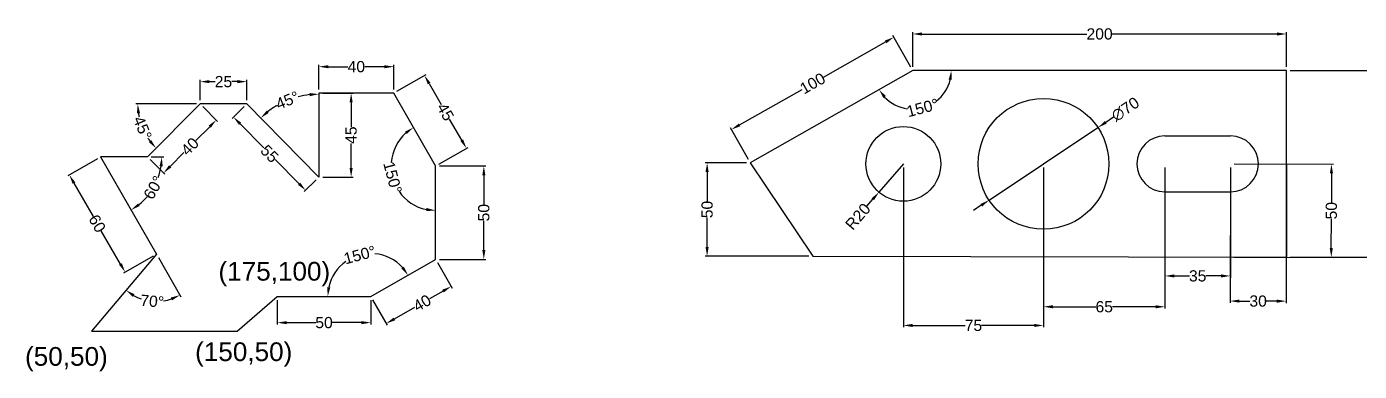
# Model space of a CAD drawing. Header units: inches. Extents: x 191 to 2358, y 110 to 486.
# Drawn here: x 191 to 904, y 110 to 294 of the extents above; entities that cross this region are included whole.
import ezdxf

# ---------------------------------------------------------------- set-up
doc = ezdxf.new("R2010")
doc.units = ezdxf.units.IN
doc.header["$MEASUREMENT"] = 0
doc.styles.get("Standard").update_dxf_attribs({"font": 'arial.ttf'})
doc.dimstyles.new('Apna Style', dxfattribs={"dimtxt": 6, "dimasz": 5, "dimexe": 1, "dimexo": 2, "dimgap": 0.09, "dimtad": 0, "dimdec": 0, "dimzin": 0, "dimdsep": 46, "dimtxsty": 'Standard', "dimcen": 0.09, "dimclrd": 256, "dimclre": 256, "dimclrt": 256, "dimadec": 0, "dimazin": 0, "dimtfac": 1, "dimtdec": 0, "dimtix": 1, "dimtmove": 0, "dimatfit": 3, "dimfxl": 1, "dimtolj": 1, "dimtzin": 0, "dimlwd": -1, "dimlwe": -1, "dimarcsym": 0})

# ---------------------------------------------------------------- blocks, each defined once
blk = doc.blocks.new('*D1')
at = {"transparency": 16777216}
for p, q in [((283.68, 255.04), (283.68, 266)), ((288.68, 265), (291.72, 265)), ((303.68, 265), (300.64, 265)), ((308.68, 255.04), (308.68, 266))]:
    blk.add_line(p, q, dxfattribs=at)
for points in [[(288.68, 265.83), (288.68, 264.17), (283.68, 265)], [(303.68, 265.83), (303.68, 264.17), (308.68, 265)]]:
    blk.add_solid(points, dxfattribs=at)
at = {"layer": 'Defpoints', "color": 0, "transparency": 16777216}
for p in [(308.68, 265), (283.68, 253.04), (308.68, 253.04)]:
    blk.add_point(p, dxfattribs=at)
at = {"transparency": 16777216, "insert": (296.18, 265), "char_height": 6, "attachment_point": 5}
blk.add_mtext('\\A1;25', dxfattribs=at)
blk = doc.blocks.new('*D2')
at = {"transparency": 16777216}
for p, q in [((411.72, 219.85), (436.5, 219.85)), ((435.5, 214.85), (435.5, 199.23)), ((435.5, 174.85), (435.5, 190.48)), ((411.72, 169.85), (436.5, 169.85))]:
    blk.add_line(p, q, dxfattribs=at)
for points in [[(434.67, 214.85), (436.33, 214.85), (435.5, 219.85)], [(434.67, 174.85), (436.33, 174.85), (435.5, 169.85)]]:
    blk.add_solid(points, dxfattribs=at)
at = {"layer": 'Defpoints', "color": 0, "transparency": 16777216}
for p in [(409.72, 219.85), (409.72, 169.85), (435.5, 169.85)]:
    blk.add_point(p, dxfattribs=at)
at = {"transparency": 16777216, "insert": (435.5, 194.85), "char_height": 6, "attachment_point": 5, "rotation": 90}
blk.add_mtext('\\A1;50', dxfattribs=at)
blk = doc.blocks.new('*D3')
at = {"transparency": 16777216}
for p, q in [((389.01, 259.85), (404.61, 268.83)), ((406.23, 264), (412.7, 252.76)), ((423.69, 233.66), (417.22, 244.9)), ((411.46, 220.85), (427.05, 229.83))]:
    blk.add_line(p, q, dxfattribs=at)
for points in [[(406.96, 264.41), (405.51, 263.58), (403.74, 268.33)], [(424.42, 234.08), (422.97, 233.25), (426.19, 229.33)]]:
    blk.add_solid(points, dxfattribs=at)
at = {"layer": 'Defpoints', "color": 0, "transparency": 16777216}
for p in [(387.28, 258.86), (426.19, 229.33), (409.72, 219.85)]:
    blk.add_point(p, dxfattribs=at)
at = {"transparency": 16777216, "insert": (414.96, 248.83), "char_height": 6, "attachment_point": 5, "rotation": 299.92456}
blk.add_mtext('\\A1;45', dxfattribs=at)
blk = doc.blocks.new('*D4')
at = {"transparency": 16777216}
for p, q in [((347.28, 260.86), (347.28, 274)), ((352.28, 273), (362.78, 273)), ((382.28, 273), (371.77, 273)), ((387.28, 260.86), (387.28, 274))]:
    blk.add_line(p, q, dxfattribs=at)
for points in [[(352.28, 273.83), (352.28, 272.17), (347.28, 273)], [(382.28, 273.83), (382.28, 272.17), (387.28, 273)]]:
    blk.add_solid(points, dxfattribs=at)
at = {"layer": 'Defpoints', "color": 0, "transparency": 16777216}
for p in [(387.28, 273), (347.28, 258.86), (387.28, 258.86)]:
    blk.add_point(p, dxfattribs=at)
at = {"transparency": 16777216, "insert": (367.28, 273), "char_height": 6, "attachment_point": 5}
blk.add_mtext('\\A1;40', dxfattribs=at)
blk = doc.blocks.new('*D5')
at = {"transparency": 16777216}
for p, q in [((349.28, 258.86), (365.5, 258.86)), ((364.5, 253.86), (364.5, 240.89)), ((364.5, 218.86), (364.5, 231.83)), ((349.28, 213.86), (365.5, 213.86))]:
    blk.add_line(p, q, dxfattribs=at)
for points in [[(363.67, 253.86), (365.33, 253.86), (364.5, 258.86)], [(363.67, 218.86), (365.33, 218.86), (364.5, 213.86)]]:
    blk.add_solid(points, dxfattribs=at)
at = {"layer": 'Defpoints', "color": 0, "transparency": 16777216}
for p in [(347.28, 258.86), (347.28, 213.86), (364.5, 213.86)]:
    blk.add_point(p, dxfattribs=at)
at = {"transparency": 16777216, "insert": (364.5, 236.36), "char_height": 6, "attachment_point": 5, "rotation": 90}
blk.add_mtext('\\A1;45', dxfattribs=at)
blk = doc.blocks.new('*D6')
at = {"transparency": 16777216}
for p, q in [((307.26, 251.64), (300.83, 245.31)), ((305.05, 242.45), (317.74, 229.56)), ((336.63, 210.39), (323.93, 223.28)), ((345.85, 212.45), (339.42, 206.12))]:
    blk.add_line(p, q, dxfattribs=at)
for points in [[(305.65, 243.03), (304.46, 241.86), (301.54, 246.01)], [(337.22, 210.97), (336.03, 209.8), (340.14, 206.82)]]:
    blk.add_solid(points, dxfattribs=at)
at = {"layer": 'Defpoints', "color": 0, "transparency": 16777216}
for p in [(308.68, 253.04), (340.14, 206.82), (347.28, 213.86)]:
    blk.add_point(p, dxfattribs=at)
at = {"transparency": 16777216, "insert": (320.84, 226.42), "char_height": 6, "attachment_point": 5, "rotation": 314.56209}
blk.add_mtext('\\A1;55', dxfattribs=at)
blk = doc.blocks.new('*D7')
at = {"transparency": 16777216}
for p, q in [((285.1, 251.63), (293.03, 243.74)), ((288.8, 240.9), (281.39, 233.45)), ((256.88, 223.28), (264.81, 215.39)), ((267.63, 219.64), (275.04, 227.08))]:
    blk.add_line(p, q, dxfattribs=at)
for points in [[(288.21, 241.49), (289.39, 240.31), (292.32, 244.44)], [(267.04, 220.22), (268.22, 219.05), (264.11, 216.09)]]:
    blk.add_solid(points, dxfattribs=at)
at = {"layer": 'Defpoints', "color": 0, "transparency": 16777216}
for p in [(283.68, 253.04), (255.46, 224.69), (264.11, 216.09)]:
    blk.add_point(p, dxfattribs=at)
at = {"transparency": 16777216, "insert": (278.21, 230.27), "char_height": 6, "attachment_point": 5, "rotation": 45.13144}
blk.add_mtext('\\A1;40', dxfattribs=at)
blk = doc.blocks.new('*D8')
at = {"transparency": 16777216}
for p, q in [((228.73, 223.7), (212.82, 214.56)), ((216.18, 210.72), (226.44, 192.85)), ((241.08, 167.37), (230.82, 185.23)), ((258.61, 171.67), (242.7, 162.53))]:
    blk.add_line(p, q, dxfattribs=at)
for points in [[(216.9, 211.14), (215.46, 210.31), (213.69, 215.06)], [(241.8, 167.78), (240.35, 166.95), (243.57, 163.03)]]:
    blk.add_solid(points, dxfattribs=at)
at = {"layer": 'Defpoints', "color": 0, "transparency": 16777216}
for p in [(230.46, 224.69), (260.34, 172.66), (243.57, 163.03)]:
    blk.add_point(p, dxfattribs=at)
at = {"transparency": 16777216, "insert": (228.63, 189.04), "char_height": 6, "attachment_point": 5, "rotation": 299.86624}
blk.add_mtext('\\A1;60', dxfattribs=at)
blk = doc.blocks.new('*D9')
at = {"transparency": 16777216}
for p, q in [((325, 148), (325, 135)), ((375, 148), (375, 135)), ((330, 136), (345.62, 136)), ((370, 136), (354.38, 136))]:
    blk.add_line(p, q, dxfattribs=at)
for points in [[(330, 136.83), (330, 135.17), (325, 136)], [(370, 136.83), (370, 135.17), (375, 136)]]:
    blk.add_solid(points, dxfattribs=at)
at = {"layer": 'Defpoints', "color": 0, "transparency": 16777216}
for p in [(325, 150), (375, 150), (375, 136)]:
    blk.add_point(p, dxfattribs=at)
at = {"transparency": 16777216, "insert": (350, 136), "char_height": 6, "attachment_point": 5}
blk.add_mtext('\\A1;50', dxfattribs=at)
blk = doc.blocks.new('*D10')
at = {"transparency": 16777216}
for p, q in [((410.72, 168.12), (418.5, 154.5)), ((413.67, 152.89), (406.4, 148.73)), ((375.99, 148.26), (383.78, 134.64)), ((387.62, 137.99), (398.6, 144.27))]:
    blk.add_line(p, q, dxfattribs=at)
for points in [[(413.25, 153.61), (414.08, 152.16), (418.01, 155.37)], [(387.21, 138.72), (388.04, 137.27), (383.28, 135.51)]]:
    blk.add_solid(points, dxfattribs=at)
at = {"layer": 'Defpoints', "color": 0, "transparency": 16777216}
for p in [(409.72, 169.85), (375, 150), (418.01, 155.37)]:
    blk.add_point(p, dxfattribs=at)
at = {"transparency": 16777216, "insert": (402.5, 146.5), "char_height": 6, "attachment_point": 5, "rotation": 29.76045}
blk.add_mtext('\\A1;40', dxfattribs=at)
blk = doc.blocks.new('*D11')
at = {"transparency": 16777216}
blk.add_line((257.46, 224.69), (264.21, 224.69), dxfattribs=at)
for start, end in [(340.47505, 351.24403), (308.62221, 319.3912)]:
    blk.add_arc((230.46, 224.69), 32.75, start, end, dxfattribs=at)
for points in [[(262, 219.77), (263.66, 219.64), (263.21, 224.69)], [(251.37, 198.42), (250.44, 199.8), (246.77, 196.29)]]:
    blk.add_solid(points, dxfattribs=at)
at = {"layer": 'Defpoints', "color": 0, "transparency": 16777216}
for p in [(230.46, 224.69), (230.46, 224.69), (255.46, 224.69), (255.52, 203.6), (260.34, 172.66)]:
    blk.add_point(p, dxfattribs=at)
at = {"transparency": 16777216, "insert": (258.81, 208.29), "char_height": 6, "attachment_point": 5, "rotation": 59.93312}
blk.add_mtext('\\A1;60°', dxfattribs=at)
blk = doc.blocks.new('*D12')
at = {"transparency": 16777216}
blk.add_line((281.68, 253.04), (249.31, 253.04), dxfattribs=at)
for start, end in [(188.59253, 192.04019), (213.09125, 216.53891)]:
    blk.add_arc((283.68, 253.04), 33.37, start, end, dxfattribs=at)
for points in [[(249.85, 247.99), (251.52, 248.12), (250.31, 253.04)], [(257.5, 233.72), (256.24, 232.63), (260.14, 229.39)]]:
    blk.add_solid(points, dxfattribs=at)
at = {"layer": 'Defpoints', "color": 0, "transparency": 16777216}
for p in [(283.68, 253.04), (283.68, 253.04), (308.68, 253.04), (251.46, 244.38), (255.46, 224.69)]:
    blk.add_point(p, dxfattribs=at)
at = {"transparency": 16777216, "insert": (252.87, 240.24), "char_height": 6, "attachment_point": 5, "rotation": 292.56572}
blk.add_mtext('\\A1;45°', dxfattribs=at)
blk = doc.blocks.new('*D13')
at = {"transparency": 16777216}
for start, end in [(96.44553, 104.40181), (120.16028, 128.11656)]:
    blk.add_arc((347.28, 213.86), 44.47, start, end, dxfattribs=at)
for points in [[(342.24, 258.88), (342.33, 257.21), (347.28, 258.33)], [(320.38, 248.22), (319.28, 249.47), (316.07, 245.54)]]:
    blk.add_solid(points, dxfattribs=at)
at = {"layer": 'Defpoints', "color": 0, "transparency": 16777216}
for p in [(335.88, 256.84), (347.28, 258.86), (308.68, 253.04), (347.28, 213.86), (347.28, 213.86)]:
    blk.add_point(p, dxfattribs=at)
at = {"transparency": 16777216, "insert": (330.42, 255), "char_height": 6, "attachment_point": 5, "rotation": 22.28105}
blk.add_mtext('\\A1;45°', dxfattribs=at)
blk = doc.blocks.new('*D14')
at = {"transparency": 16777216}
for start, end in [(131.96815, 175.28624), (214.63833, 257.95642)]:
    blk.add_arc((409.72, 219.85), 23.83, start, end, dxfattribs=at)
for points in [[(393.3, 238.25), (394.28, 236.9), (397.84, 240.51)], [(404.84, 197.38), (404.66, 195.72), (409.72, 196.02)]]:
    blk.add_solid(points, dxfattribs=at)
at = {"layer": 'Defpoints', "color": 0, "transparency": 16777216}
for p in [(387.28, 258.86), (386.26, 224.01), (409.72, 219.85), (409.72, 219.85), (409.72, 169.85)]:
    blk.add_point(p, dxfattribs=at)
at = {"transparency": 16777216, "insert": (386.7, 213.7), "char_height": 6, "attachment_point": 5, "rotation": 284.96228}
blk.add_mtext('\\A1;150°', dxfattribs=at)
blk = doc.blocks.new('*D15')
at = {"transparency": 16777216}
for start, end in [(42.22888, 84.48261), (125.27784, 167.53156)]:
    blk.add_arc((375, 150), 23.02, start, end, dxfattribs=at)
for points in [[(392.72, 165.96), (391.37, 164.98), (394.99, 161.43)], [(353.35, 154.88), (351.69, 155.06), (351.98, 150)]]:
    blk.add_solid(points, dxfattribs=at)
at = {"layer": 'Defpoints', "color": 0, "transparency": 16777216}
for p in [(379.06, 172.66), (409.72, 169.85), (325, 150), (375, 150), (375, 150)]:
    blk.add_point(p, dxfattribs=at)
at = {"transparency": 16777216, "insert": (369.09, 172.25), "char_height": 6, "attachment_point": 5, "rotation": 14.88022}
blk.add_mtext('\\A1;150°', dxfattribs=at)
blk = doc.blocks.new('*D16')
at = {"transparency": 16777216}
blk.add_line((261.34, 170.93), (273.44, 149.86), dxfattribs=at)
for start, end in [(241.09875, 251.201), (278.41841, 288.52066)]:
    blk.add_arc((260.34, 172.66), 25.29, start, end, dxfattribs=at)
for points in [[(247.65, 149.83), (248.59, 151.21), (244, 153.36)], [(268.03, 149.44), (268.72, 147.92), (272.94, 150.73)]]:
    blk.add_solid(points, dxfattribs=at)
at = {"layer": 'Defpoints', "color": 0, "transparency": 16777216}
for p in [(230.46, 224.69), (260.34, 172.66), (260.34, 172.66), (253, 148.46), (225.5, 131.5)]:
    blk.add_point(p, dxfattribs=at)
at = {"transparency": 16777216, "insert": (258.05, 147.47), "char_height": 6, "attachment_point": 5, "rotation": 354.80971}
blk.add_mtext('\\A1;70°', dxfattribs=at)
blk = doc.blocks.new('*D18')
at = {"transparency": 16777216}
for p, q in [((665, 273), (665, 291.5)), ((670, 290.5), (758.24, 290.5)), ((860, 290.5), (771.76, 290.5)), ((865, 273), (865, 291.5))]:
    blk.add_line(p, q, dxfattribs=at)
for points in [[(670, 291.33), (670, 289.67), (665, 290.5)], [(860, 291.33), (860, 289.67), (865, 290.5)]]:
    blk.add_solid(points, dxfattribs=at)
at = {"layer": 'Defpoints', "color": 0, "transparency": 16777216}
for p in [(865, 290.5), (665, 271), (865, 271)]:
    blk.add_point(p, dxfattribs=at)
at = {"transparency": 16777216, "insert": (765, 290.5), "char_height": 6, "attachment_point": 5}
blk.add_mtext('\\A1;200', dxfattribs=at)
blk = doc.blocks.new('*D19')
at = {"transparency": 16777216}
for p, q in [((867, 271), (923.5, 271)), ((922.5, 266), (922.5, 227.43)), ((922.5, 176), (922.5, 214.57)), ((867, 171), (923.5, 171))]:
    blk.add_line(p, q, dxfattribs=at)
for points in [[(921.67, 266), (923.33, 266), (922.5, 271)], [(921.67, 176), (923.33, 176), (922.5, 171)]]:
    blk.add_solid(points, dxfattribs=at)
at = {"layer": 'Defpoints', "color": 0, "transparency": 16777216}
for p in [(865, 271), (865, 171), (922.5, 171)]:
    blk.add_point(p, dxfattribs=at)
at = {"transparency": 16777216, "insert": (922.5, 221), "char_height": 6, "attachment_point": 5, "rotation": 90}
blk.add_mtext('\\A1;100', dxfattribs=at)
blk = doc.blocks.new('*D20')
at = {"transparency": 16777216}
for p, q in [((660, 221), (646.94, 205.85)), ((640.41, 198.28), (643.68, 202.06))]:
    blk.add_line(p, q, dxfattribs=at)
blk.add_solid([(643.05, 202.61), (644.31, 201.52), (646.94, 205.85)], dxfattribs=at)
at = {"layer": 'Defpoints', "color": 0, "transparency": 16777216}
for p in [(660, 221), (646.94, 205.85)]:
    blk.add_point(p, dxfattribs=at)
at = {"transparency": 16777216, "insert": (635.68, 192.79), "char_height": 6, "attachment_point": 5, "rotation": 49.23639}
blk.add_mtext('\\A1;R20', dxfattribs=at)
blk = doc.blocks.new('*D21')
at = {"transparency": 16777216}
for p, q in [((772.44, 245.96), (768.28, 243.19)), ((705.88, 201.59), (764.12, 240.41)), ((701.72, 198.81), (697.56, 196.04))]:
    blk.add_line(p, q, dxfattribs=at)
for points in [[(767.82, 243.88), (768.74, 242.49), (764.12, 240.41)], [(701.26, 199.51), (702.18, 198.12), (705.88, 201.59)]]:
    blk.add_solid(points, dxfattribs=at)
at = {"layer": 'Defpoints', "color": 0, "transparency": 16777216}
for p in [(764.12, 240.41), (705.88, 201.59)]:
    blk.add_point(p, dxfattribs=at)
at = {"transparency": 16777216, "insert": (778.8, 250.2), "char_height": 6, "attachment_point": 5, "rotation": 33.69007}
blk.add_mtext('\\A1;∅70', dxfattribs=at)
blk = doc.blocks.new('*D22')
at = {"transparency": 16777216}
for p, q in [((800, 219), (800, 160)), ((835, 219), (835, 160)), ((805, 161), (813.09, 161)), ((830, 161), (821.91, 161))]:
    blk.add_line(p, q, dxfattribs=at)
for points in [[(805, 161.83), (805, 160.17), (800, 161)], [(830, 161.83), (830, 160.17), (835, 161)]]:
    blk.add_solid(points, dxfattribs=at)
at = {"layer": 'Defpoints', "color": 0, "transparency": 16777216}
for p in [(800, 221), (835, 221), (835, 161)]:
    blk.add_point(p, dxfattribs=at)
at = {"transparency": 16777216, "insert": (817.5, 161), "char_height": 6, "attachment_point": 5}
blk.add_mtext('\\A1;35', dxfattribs=at)
blk = doc.blocks.new('*D23')
at = {"transparency": 16777216}
for p, q in [((837, 221), (890.09, 220.89)), ((889.08, 215.89), (889.05, 200.3)), ((889, 175.95), (889.03, 191.54)), ((836.9, 171.06), (889.99, 170.95))]:
    blk.add_line(p, q, dxfattribs=at)
for points in [[(888.25, 215.89), (889.92, 215.89), (889.09, 220.89)], [(888.17, 175.95), (889.83, 175.95), (888.99, 170.95)]]:
    blk.add_solid(points, dxfattribs=at)
at = {"layer": 'Defpoints', "color": 0, "transparency": 16777216}
for p in [(835, 221), (834.9, 171.06), (888.99, 170.95)]:
    blk.add_point(p, dxfattribs=at)
at = {"transparency": 16777216, "insert": (889.04, 195.92), "char_height": 6, "attachment_point": 5, "rotation": 89.88253}
blk.add_mtext('\\A1;50', dxfattribs=at)
blk = doc.blocks.new('*D24')
at = {"transparency": 16777216}
for p, q in [((835, 219), (834.85, 146.56)), ((865, 218.94), (864.85, 146.5)), ((839.85, 147.55), (845.47, 147.54)), ((859.85, 147.51), (854.22, 147.52))]:
    blk.add_line(p, q, dxfattribs=at)
for points in [[(839.85, 148.38), (839.85, 146.71), (834.85, 147.56)], [(859.85, 148.34), (859.85, 146.67), (864.85, 147.5)]]:
    blk.add_solid(points, dxfattribs=at)
at = {"layer": 'Defpoints', "color": 0, "transparency": 16777216}
for p in [(835, 221), (865, 220.94), (864.85, 147.5)]:
    blk.add_point(p, dxfattribs=at)
at = {"transparency": 16777216, "insert": (849.85, 147.53), "char_height": 6, "attachment_point": 5, "rotation": 359.88253}
blk.add_mtext('\\A1;30', dxfattribs=at)
blk = doc.blocks.new('*D25')
at = {"transparency": 16777216}
for p, q in [((735, 219), (735, 143.5)), ((800, 219), (800, 143.5)), ((740, 144.5), (763.07, 144.5)), ((795, 144.5), (771.93, 144.5))]:
    blk.add_line(p, q, dxfattribs=at)
for points in [[(740, 145.33), (740, 143.67), (735, 144.5)], [(795, 145.33), (795, 143.67), (800, 144.5)]]:
    blk.add_solid(points, dxfattribs=at)
at = {"layer": 'Defpoints', "color": 0, "transparency": 16777216}
for p in [(735, 221), (800, 221), (735, 144.5)]:
    blk.add_point(p, dxfattribs=at)
at = {"transparency": 16777216, "insert": (767.5, 144.5), "char_height": 6, "attachment_point": 5}
blk.add_mtext('\\A1;65', dxfattribs=at)
blk = doc.blocks.new('*D26')
at = {"transparency": 16777216}
for p, q in [((660, 219), (660, 133.5)), ((735, 219), (735, 133.5)), ((665, 134.5), (693.11, 134.5)), ((730, 134.5), (701.89, 134.5))]:
    blk.add_line(p, q, dxfattribs=at)
for points in [[(665, 135.33), (665, 133.67), (660, 134.5)], [(730, 135.33), (730, 133.67), (735, 134.5)]]:
    blk.add_solid(points, dxfattribs=at)
at = {"layer": 'Defpoints', "color": 0, "transparency": 16777216}
for p in [(660, 221), (735, 221), (735, 134.5)]:
    blk.add_point(p, dxfattribs=at)
at = {"transparency": 16777216, "insert": (697.5, 134.5), "char_height": 6, "attachment_point": 5}
blk.add_mtext('\\A1;75', dxfattribs=at)
blk = doc.blocks.new('*D27')
at = {"transparency": 16777216}
for p, q in [((650.56, 286.29), (617.02, 267.23)), ((664.01, 272.74), (654.41, 289.63)), ((572.31, 241.82), (605.85, 260.88)), ((577.07, 223.33), (567.47, 240.22))]:
    blk.add_line(p, q, dxfattribs=at)
for points in [[(650.14, 287.02), (650.97, 285.57), (654.9, 288.77)], [(571.9, 242.55), (572.72, 241.1), (567.96, 239.35)]]:
    blk.add_solid(points, dxfattribs=at)
at = {"layer": 'Defpoints', "color": 0, "transparency": 16777216}
for p in [(665, 271), (567.96, 239.35), (578.06, 221.59)]:
    blk.add_point(p, dxfattribs=at)
at = {"transparency": 16777216, "insert": (611.43, 264.06), "char_height": 6, "attachment_point": 5, "rotation": 29.61153}
blk.add_mtext('\\A1;100', dxfattribs=at)
blk = doc.blocks.new('*D28')
at = {"transparency": 16777216}
for p, q in [((576.06, 221.59), (554, 221.59)), ((555, 216.59), (555, 200.93)), ((555, 176.52), (555, 192.18)), ((609.5, 171.52), (554, 171.52))]:
    blk.add_line(p, q, dxfattribs=at)
for points in [[(554.16, 216.59), (555.83, 216.59), (555, 221.59)], [(554.16, 176.52), (555.83, 176.52), (555, 171.52)]]:
    blk.add_solid(points, dxfattribs=at)
at = {"layer": 'Defpoints', "color": 0, "transparency": 16777216}
for p in [(578.06, 221.59), (555, 171.52), (611.5, 171.52)]:
    blk.add_point(p, dxfattribs=at)
at = {"transparency": 16777216, "insert": (555, 196.55), "char_height": 6, "attachment_point": 5, "rotation": 90}
blk.add_mtext('\\A1;50', dxfattribs=at)
blk = doc.blocks.new('*D29')
at = {"transparency": 16777216}
for start, end in [(307.61227, 346.12674), (223.4848, 261.99926)]:
    blk.add_arc((665, 271), 20.7, start, end, dxfattribs=at)
for points in [[(684.27, 266.14), (685.92, 265.94), (685.7, 271)], [(649.31, 256.26), (650.65, 257.25), (647, 260.77)]]:
    blk.add_solid(points, dxfattribs=at)
at = {"layer": 'Defpoints', "color": 0, "transparency": 16777216}
for p in [(665, 271), (665, 271), (865, 271), (661.31, 250.63), (578.06, 221.59)]:
    blk.add_point(p, dxfattribs=at)
at = {"transparency": 16777216, "insert": (670.29, 250.99), "char_height": 6, "attachment_point": 5, "rotation": 14.80577}
blk.add_mtext('\\A1;150°', dxfattribs=at)

msp = doc.modelspace()

# ---------------------------------------------------------------- linework, layer by layer
for p, q in [((665, 271), (578.06, 221.59)), ((865, 271), (665, 271)), ((865, 171), (865, 271)), ((387.28, 258.86), (347.28, 258.86)), ((347.28, 258.86), (347.28, 213.86)), ((409.72, 219.85), (387.28, 258.86)), ((283.68, 253.04), (255.46, 224.69)), ((308.68, 253.04), (283.68, 253.04)), ((347.28, 213.86), (308.68, 253.04)), ((800, 236), (835, 236)), ((255.46, 224.69), (230.46, 224.69)), ((230.46, 224.69), (260.34, 172.66)), ((578.06, 221.59), (611.5, 171.52)), ((409.72, 169.85), (409.72, 219.85)), ((865, 221), (865, 171)), ((800, 206), (835, 206)), ((260.34, 172.66), (225.5, 131.5)), ((611.5, 171.52), (865, 171)), ((375, 150), (409.72, 169.85)), ((303.5, 131.5), (325, 150)), ((325, 150), (375, 150)), ((225.5, 131.5), (303.5, 131.5))]:
    msp.add_line(p, q)
for centre, radius in [((735, 221), 35), ((660, 221), 20)]:
    msp.add_circle(centre, radius)
for centre, start, end in [((800, 221), 90, 270), ((835, 221), 270, 90)]:
    msp.add_arc(centre, 15, start, end)

# ---------------------------------------------------------------- texts
for s, p in [('(175,100)', (293.5, 158.5)), ('(50,50)', (190, 112.94)), ('(150,50)', (281, 115.44))]:
    msp.add_text(s, height=10).set_placement(p)

# ---------------------------------------------------------------- dimensions: what is measured, and where the dimension line sits
dim = msp.add_linear_dim(base=(865, 290.5), p1=(665, 271), p2=(865, 271), dimstyle='Apna Style')
dim.commit()
dim.dimension.update_dxf_attribs({"geometry": '*D18', "text_midpoint": (765, 290.5), "dimtype": 160})
for p1, p2, distance, picture, middle in [((665, 271), (578.06, 221.59), -20.43, '*D27', (611.43, 264.06)), ((387.28, 258.86), (409.72, 219.85), 19, '*D3', (414.96, 248.83)), ((283.68, 253.04), (255.46, 224.69), 12.19, '*D7', (278.21, 230.27)), ((308.68, 253.04), (347.28, 213.86), -10.02, '*D6', (320.84, 226.42)), ((230.46, 224.69), (260.34, 172.66), -19.34, '*D8', (228.63, 189.04)), ((835, 221), (865, 220.94), -73.44, '*D24', (849.85, 147.53)), ((835, 221), (834.9, 171.06), 54.09, '*D23', (889.04, 195.92))]:
    dim = msp.add_aligned_dim(p1=p1, p2=p2, distance=distance, dimstyle='Apna Style')
    dim.commit()
    dim.dimension.update_dxf_attribs({"geometry": picture, "text_midpoint": middle})
for base, p1, p2, picture, middle in [((387.28, 273), (347.28, 258.86), (387.28, 258.86), '*D4', (367.28, 273)), ((308.68, 265), (283.68, 253.04), (308.68, 253.04), '*D1', (296.18, 265)), ((735, 134.5), (660, 221), (735, 221), '*D26', (697.5, 134.5)), ((735, 144.5), (800, 221), (735, 221), '*D25', (767.5, 144.5)), ((835, 161), (800, 221), (835, 221), '*D22', (817.5, 161)), ((375, 136), (325, 150), (375, 150), '*D9', (350, 136))]:
    dim = msp.add_linear_dim(base=base, p1=p1, p2=p2, dimstyle='Apna Style')
    dim.commit()
    dim.dimension.update_dxf_attribs({"geometry": picture, "text_midpoint": middle})
for base, line1, line2, picture, middle in [((661.31, 250.63), ((865, 271), (665, 271)), ((665, 271), (578.06, 221.59)), '*D29', (670.29, 250.99)), ((335.88, 256.84), ((347.28, 258.86), (347.28, 213.86)), ((347.28, 213.86), (308.68, 253.04)), '*D13', (330.42, 255)), ((386.26, 224.01), ((409.72, 169.85), (409.72, 219.85)), ((409.72, 219.85), (387.28, 258.86)), '*D14', (386.7, 213.7)), ((251.46, 244.38), ((283.68, 253.04), (255.46, 224.69)), ((308.68, 253.04), (283.68, 253.04)), '*D12', (252.87, 240.24)), ((253, 148.46), ((260.34, 172.66), (225.5, 131.5)), ((230.46, 224.69), (260.34, 172.66)), '*D16', (258.05, 147.47)), ((255.52, 203.6), ((230.46, 224.69), (260.34, 172.66)), ((255.46, 224.69), (230.46, 224.69)), '*D11', (258.81, 208.29)), ((379.06, 172.66), ((325, 150), (375, 150)), ((375, 150), (409.72, 169.85)), '*D15', (369.09, 172.25))]:
    dim = msp.add_angular_dim_2l(base=base, line1=line1, line2=line2, dimstyle='Apna Style')
    dim.commit()
    dim.dimension.update_dxf_attribs({"geometry": picture, "text_midpoint": middle})
for base, p1, p2, angle, picture, middle, dimtype in [((922.5, 171), (865, 271), (865, 171), 90, '*D19', (922.5, 221), 160), ((418.01, 155.37), (375, 150), (409.72, 169.85), 29.76045, '*D10', (402.5, 146.5), 161)]:
    dim = msp.add_linear_dim(base=base, p1=p1, p2=p2, angle=angle, dimstyle='Apna Style')
    dim.commit()
    dim.dimension.update_dxf_attribs({"geometry": picture, "text_midpoint": middle, "dimtype": dimtype})
for base, p1, p2, picture, middle in [((364.5, 213.86), (347.28, 258.86), (347.28, 213.86), '*D5', (364.5, 236.36)), ((555, 171.52), (578.06, 221.59), (611.5, 171.52), '*D28', (555, 196.55)), ((435.5, 169.85), (409.72, 219.85), (409.72, 169.85), '*D2', (435.5, 194.85))]:
    dim = msp.add_linear_dim(base=base, p1=p1, p2=p2, angle=90, dimstyle='Apna Style')
    dim.commit()
    dim.dimension.update_dxf_attribs({"geometry": picture, "text_midpoint": middle})
dim = msp.add_diameter_dim_2p(p1=(705.88, 201.59), p2=(764.12, 240.41), dimstyle='Apna Style')
dim.commit()
dim.dimension.update_dxf_attribs({"geometry": '*D21', "text_midpoint": (778.8, 250.2)})
dim = msp.add_radius_dim(center=(660, 221), mpoint=(646.94, 205.85), dimstyle='Apna Style')
dim.commit()
dim.dimension.update_dxf_attribs({"geometry": '*D20', "text_midpoint": (635.68, 192.79)})

doc.saveas('drawing.dxf')
